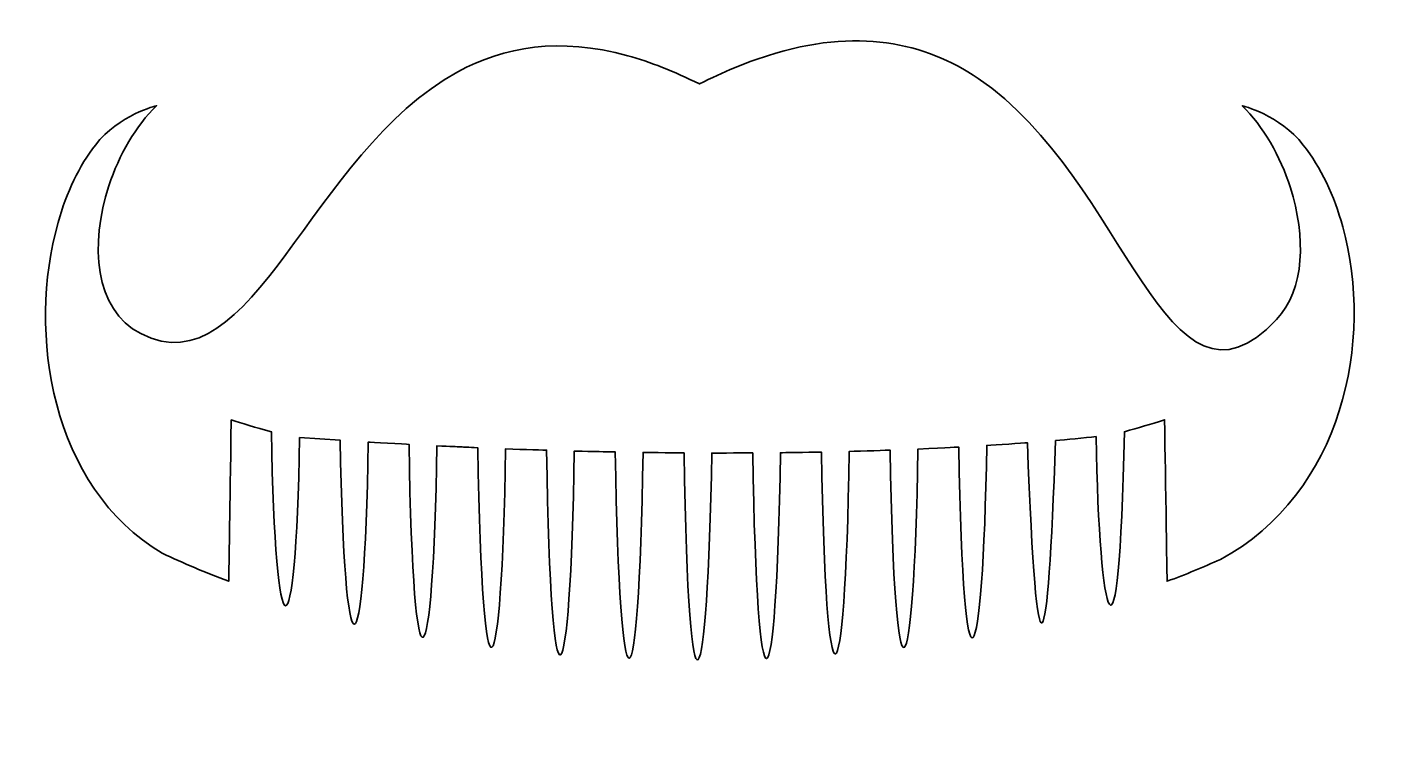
# Model space of a CAD drawing. Header units: inches. Extents: x 18.79 to 24.91, y -10.78 to -7.48.
import ezdxf

# ---------------------------------------------------------------- set-up
doc = ezdxf.new("R2010")
doc.units = ezdxf.units.IN
doc.header["$MEASUREMENT"] = 0
doc.layers.add('_U+0421_U+043B_U+043E_U+0439 1', color=7, linetype='Continuous')

msp = doc.modelspace()

# ---------------------------------------------------------------- linework, layer by layer
at = {"layer": '_U+0421_U+043B_U+043E_U+0439 1', "color": 22, "lineweight": 35, "true_color": 0xe52421}
msp.add_open_spline([(24.2121, -9.9007), (24.1354, -9.9355), (24.0543, -9.9688), (23.9693, -10.0002), (23.9684, -9.9381), (23.9582, -9.2992), (23.9578, -9.2662), (23.8935, -9.2865), (23.8403, -9.3028), (23.7753, -9.3203), (23.7512, -10.5267), (23.6599, -10.1983), (23.6465, -9.3426), (23.5951, -9.3483), (23.5075, -9.3564), (23.4622, -9.3604), (23.4276, -10.386), (23.3772, -10.5396), (23.3344, -9.3703), (23.3132, -9.3721), (23.1901, -9.3808), (23.1494, -9.3829), (23.1329, -10.4362), (23.0422, -10.6543), (23.0224, -9.39), (23.0224, -9.39), (22.9799, -9.393), (22.8368, -9.399), (22.8189, -10.5476), (22.7296, -10.654), (22.7101, -9.4042), (22.7092, -9.4042), (22.5757, -9.4085), (22.5242, -9.4098), (22.5053, -10.6201), (22.4172, -10.6542), (22.3979, -9.4126), (22.3281, -9.4142), (22.2235, -9.4157), (22.2117, -9.4157), (22.1926, -10.6362), (22.1052, -10.6897), (22.0856, -9.4168), (22.0856, -9.4168), (21.9883, -9.4172), (21.8992, -9.4172), (21.8815, -10.5566), (21.7944, -10.7809), (21.7732, -9.4166), (21.6401, -9.4155), (21.5868, -9.4145), (21.5868, -9.4145), (21.5675, -10.6564), (21.4803, -10.6679), (21.4607, -9.4125), (21.3643, -9.4104), (21.3828, -9.4109), (21.2744, -9.4081), (21.2564, -10.5629), (21.1685, -10.7247), (21.1481, -9.4042), (21.1481, -9.4042), (21.0457, -9.4014), (20.9622, -9.3981), (20.9446, -10.523), (20.8557, -10.6804), (20.8356, -9.393), (20.7426, -9.3887), (20.781, -9.3906), (20.65, -9.3844), (20.6331, -10.4695), (20.5422, -10.6225), (20.5228, -9.3778), (20.509, -9.3772), (20.3393, -9.3676), (20.3379, -9.3675), (20.3205, -10.4743), (20.2274, -10.4704), (20.2101, -9.3594), (20.2101, -9.3594), (20.0257, -9.3471), (20.0257, -9.3471), (20.0085, -10.3797), (19.9134, -10.3615), (19.8972, -9.3204), (19.8258, -9.3014), (19.7613, -9.2819), (19.7147, -9.2664), (19.7074, -9.7287), (19.7057, -9.8365), (19.7032, -9.9997), (19.596, -9.9601), (19.4951, -9.9176), (19.4013, -9.8725), (18.8946, -9.5736), (18.7858, -8.8698), (18.9275, -8.3696), (18.9663, -8.2327), (19.0237, -8.1112), (19.0969, -8.0172), (19.2049, -7.8789), (19.375, -7.8388), (19.375, -7.8388), (19.281, -7.9298), (19.2047, -8.0617), (19.1586, -8.2024), (19.0712, -8.4685), (19.0918, -8.7656), (19.3036, -8.8746), (19.8149, -9.1351), (20.0693, -8.0516), (20.745, -7.6845), (20.9549, -7.5704), (21.2054, -7.5254), (21.5171, -7.6114), (21.6189, -7.6395), (21.7272, -7.6815), (21.8428, -7.7398), (21.9521, -7.6845), (22.0551, -7.6422), (22.1522, -7.6113), (22.5615, -7.4806), (22.8681, -7.5517), (23.11, -7.7144), (23.7894, -8.1709), (23.9606, -9.3483), (24.4671, -8.8104), (24.5964, -8.6732), (24.6003, -8.4323), (24.53, -8.2118), (24.484, -8.067), (24.4061, -7.931), (24.3107, -7.8388), (24.3107, -7.8388), (24.4808, -7.8789), (24.5887, -8.0172), (24.6683, -8.1191), (24.7289, -8.247), (24.7681, -8.3888), (24.9103, -8.9039), (24.7678, -9.6015), (24.2121, -9.9007)], degree=3, knots=[0, 0, 0, 0, 1, 1, 1, 2, 2, 2, 3, 3, 3, 4, 4, 4, 5, 5, 5, 6, 6, 6, 7, 7, 7, 8, 8, 8, 9, 9, 9, 10, 10, 10, 11, 11, 11, 12, 12, 12, 13, 13, 13, 14, 14, 14, 15, 15, 15, 16, 16, 16, 17, 17, 17, 18, 18, 18, 19, 19, 19, 20, 20, 20, 21, 21, 21, 22, 22, 22, 23, 23, 23, 24, 24, 24, 25, 25, 25, 26, 26, 26, 27, 27, 27, 28, 28, 28, 29, 29, 29, 30, 30, 30, 31, 31, 31, 32, 32, 32, 33, 33, 33, 34, 34, 34, 35, 35, 35, 36, 36, 36, 37, 37, 37, 38, 38, 38, 39, 39, 39, 40, 40, 40, 41, 41, 41, 42, 42, 42, 43, 43, 43, 44, 44, 44, 45, 45, 45, 46, 46, 46, 47, 47, 47, 47], dxfattribs=at)

doc.saveas('drawing.dxf')
